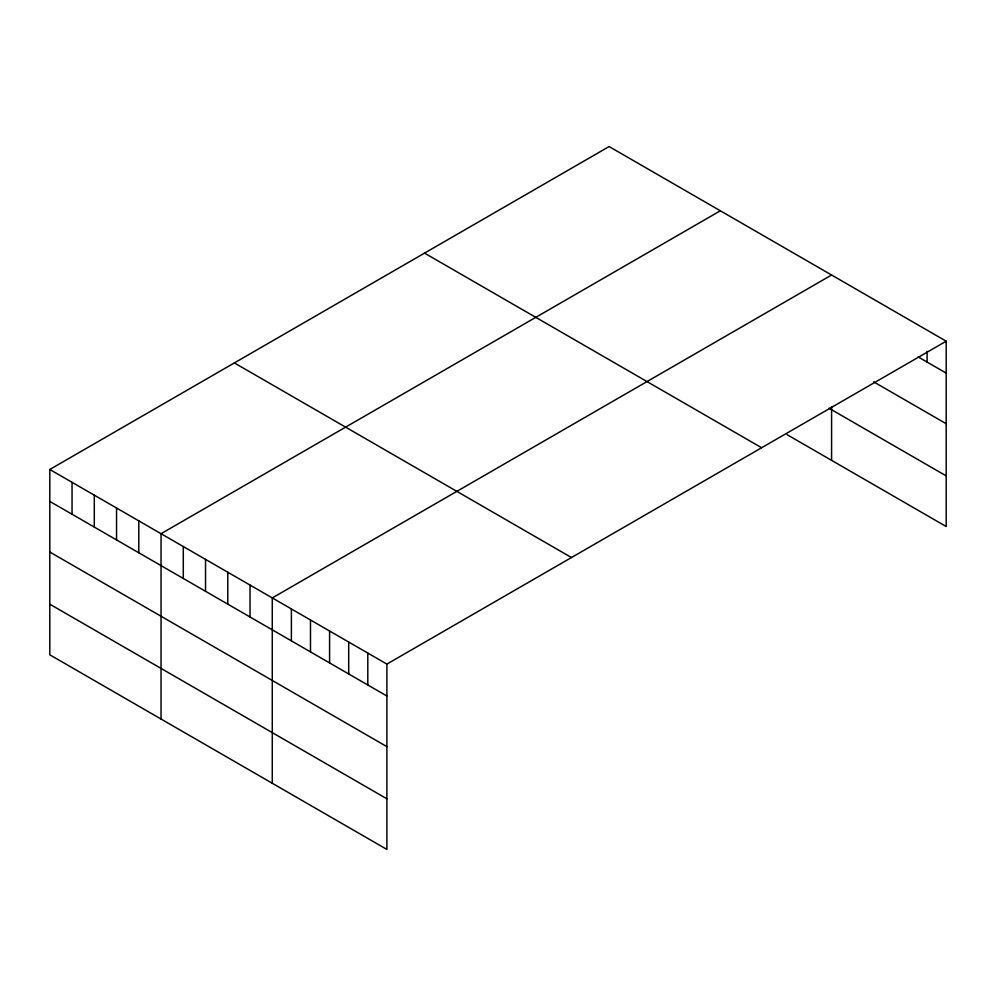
<?xml version="1.0" encoding="UTF-8"?>
<svg xmlns="http://www.w3.org/2000/svg" width="996" height="996" viewBox="0 0 996 996"><rect width="100%" height="100%" fill="white"/><g stroke="black" fill="none" stroke-linecap="round" stroke-linejoin="round"><path stroke-width="1.49" d="M49.8 469.477L386.896 664.095L386.896 849.439L49.8 654.808L49.8 469.477L609.104 146.561L946.2 341.192L946.2 526.523L787.089 434.667M720.345 210.791L161.041 533.707L161.041 719.037M831.585 275.021L272.281 597.924L272.281 783.267M386.896 664.095L946.2 341.192M918.188 356.917L946.2 373.102M873.617 381.817L946.2 423.723M828.971 408.211L946.2 475.889M424.533 253.121L761.629 447.752M234.371 362.918L571.467 557.536M49.8 501.386L386.896 696.005M49.8 552.021L386.896 746.639M49.8 604.186L386.896 798.804M927.102 351.426L927.102 362.071M831.585 406.654L831.585 460.351M367.798 653.065L367.798 684.974M348.7 642.047L348.7 673.943M329.589 631.016L329.589 662.925M310.491 619.985L310.491 651.894M291.392 608.954L291.392 640.864M250.033 585.075L250.033 616.985M227.785 572.239L227.785 604.149M205.537 559.391L205.537 591.3M183.289 546.543L183.289 578.452M138.793 520.858L138.793 552.768M116.544 508.01L116.544 539.919M94.296 495.161L94.296 527.071M72.048 482.325L72.048 514.235"/></g></svg>
